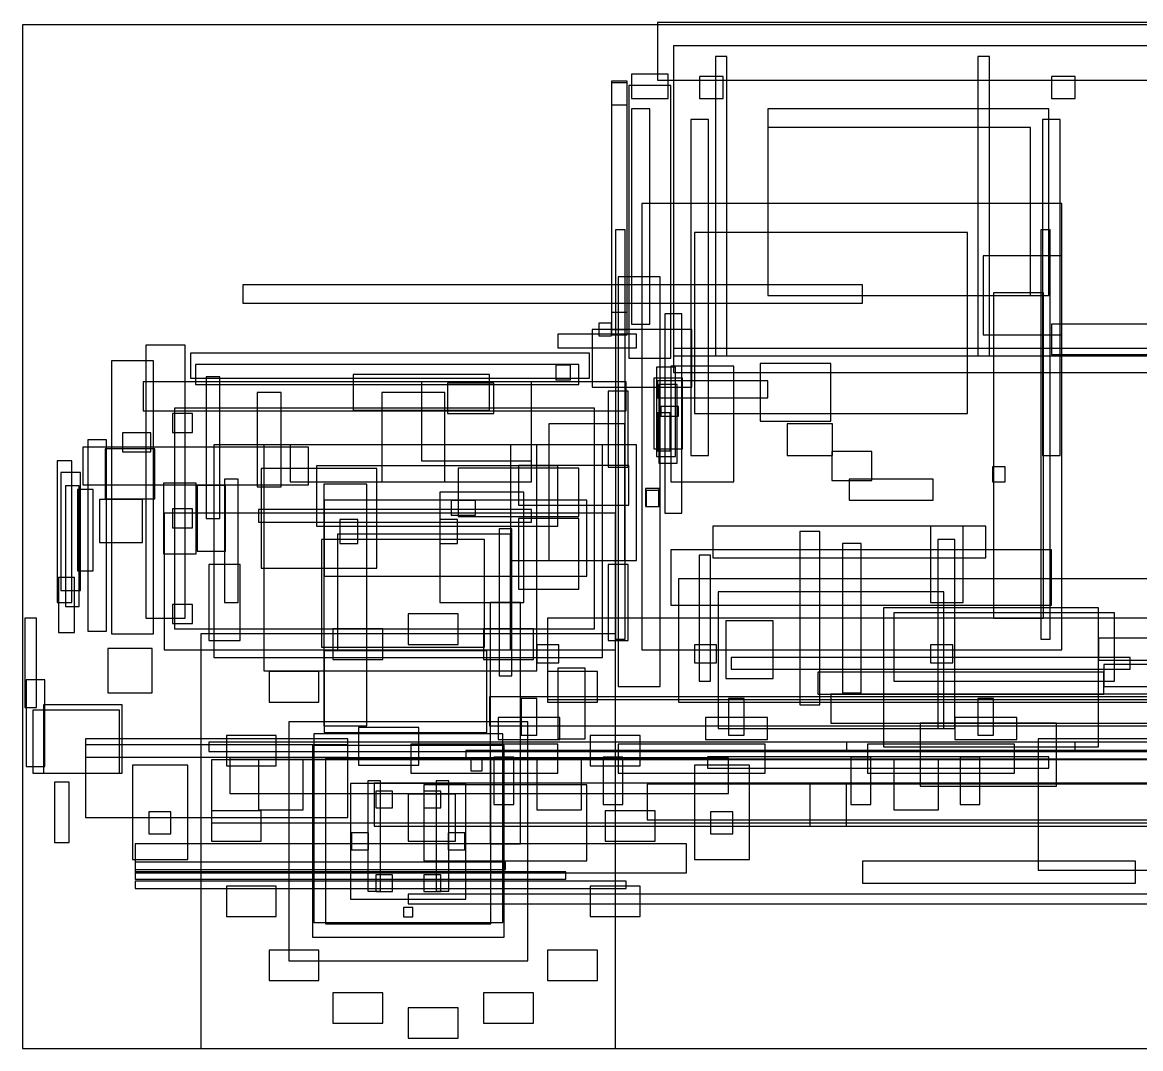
# Model space of a CAD drawing. Header units: millimetres. Extents: x 0 to 5970, y -974 to 4455.
# Drawn here: x 0 to 2130, y 2500 to 4455 of the extents above; entities that cross this region are included whole.
import ezdxf

# ---------------------------------------------------------------- set-up
doc = ezdxf.new("R2010")
doc.units = ezdxf.units.MM

msp = doc.modelspace()

# ---------------------------------------------------------------- linework, layer by layer
at = {"layer": 'BODY'}
for p, q in [((1152, 4343), (1122, 4343)), ((1122, 4343), (1122, 4298)), ((1152, 4340), (1122, 4340)), ((1122, 4340), (1122, 3870)), ((1152, 4340), (1122, 4340)), ((1122, 4340), (1122, 3870)), ((1152, 4298), (1152, 4343)), ((1152, 3870), (1152, 4340)), ((1152, 3870), (1152, 4340)), ((1235, 4335), (1155, 4335)), ((1155, 4335), (1155, 3815)), ((1235, 3815), (1235, 4335)), ((1122, 4298), (1152, 4298)), ((1195, 4290), (1160, 4290)), ((1160, 4290), (1160, 3880)), ((1195, 3880), (1195, 4290)), ((1980, 4110), (1180, 4110)), ((1180, 4110), (1180, 3260)), ((1980, 4110), (1180, 4110)), ((1180, 4110), (1180, 3260)), ((1980, 3260), (1980, 4110)), ((1980, 3260), (1980, 4110)), ((1148, 4060), (1130, 4060)), ((1130, 4060), (1130, 3280)), ((1148, 4060), (1130, 4060)), ((1130, 4060), (1130, 3280)), ((1148, 3280), (1148, 4060)), ((1148, 3280), (1148, 4060)), ((1800, 4055), (1280, 4055)), ((1280, 4055), (1280, 3710)), ((1800, 4055), (1280, 4055)), ((1280, 4055), (1280, 3710)), ((1800, 3710), (1800, 4055)), ((1800, 3710), (1800, 4055)), ((1958, 4060), (1940, 4060)), ((1940, 4060), (1940, 3280)), ((1958, 4060), (1940, 4060)), ((1940, 4060), (1940, 3280)), ((1958, 3280), (1958, 4060)), ((1958, 3280), (1958, 4060)), ((1215, 3970), (1135, 3970)), ((1135, 3970), (1135, 3190)), ((1215, 3190), (1215, 3970)), ((1600, 3955), (420, 3955)), ((420, 3955), (420, 3920)), ((1600, 3920), (1600, 3955)), ((420, 3920), (1600, 3920)), ((1152, 3902), (1122, 3902)), ((1122, 3902), (1122, 3860)), ((1152, 3860), (1152, 3902)), ((1122, 3882), (1098, 3882)), ((1098, 3882), (1098, 3858)), ((1122, 3882), (1098, 3882)), ((1098, 3882), (1098, 3858)), ((1122, 3858), (1122, 3882)), ((1122, 3858), (1122, 3882)), ((1160, 3880), (1195, 3880)), ((3490, 3880), (1960, 3880)), ((1960, 3880), (1960, 3822)), ((3490, 3880), (1960, 3880)), ((1960, 3880), (1960, 3822)), ((1170, 3861), (1020, 3861)), ((1020, 3861), (1020, 3835)), ((1170, 3861), (1020, 3861)), ((1020, 3861), (1020, 3835)), ((1275, 3870), (1085, 3870)), ((1085, 3870), (1085, 3760)), ((1098, 3858), (1122, 3858)), ((1098, 3858), (1122, 3858)), ((1122, 3870), (1152, 3870)), ((1122, 3870), (1152, 3870)), ((1122, 3860), (1152, 3860)), ((1170, 3835), (1170, 3861)), ((1170, 3835), (1170, 3861)), ((1275, 3760), (1275, 3870)), ((1020, 3835), (1170, 3835)), ((1020, 3835), (1170, 3835)), ((1080, 3825), (320, 3825)), ((320, 3825), (320, 3777)), ((1080, 3777), (1080, 3825)), ((1155, 3815), (1235, 3815)), ((1960, 3822), (3490, 3822)), ((1960, 3822), (3490, 3822)), ((250, 3810), (170, 3810)), ((170, 3810), (170, 3290)), ((250, 3290), (250, 3810)), ((1060, 3803), (330, 3803)), ((330, 3803), (330, 3765)), ((1060, 3803), (330, 3803)), ((330, 3803), (330, 3765)), ((1044, 3802), (1016, 3802)), ((1016, 3802), (1016, 3774)), ((1044, 3802), (1016, 3802)), ((1016, 3802), (1016, 3774)), ((1044, 3774), (1044, 3802)), ((1044, 3774), (1044, 3802)), ((1060, 3765), (1060, 3803)), ((1060, 3765), (1060, 3803)), ((1540, 3805), (1405, 3805)), ((1405, 3805), (1405, 3695)), ((1540, 3805), (1405, 3805)), ((1405, 3805), (1405, 3695)), ((1540, 3695), (1540, 3805)), ((1540, 3695), (1540, 3805)), ((320, 3777), (1080, 3777)), ((1016, 3774), (1044, 3774)), ((1016, 3774), (1044, 3774)), ((1420, 3772), (1210, 3772)), ((1210, 3772), (1210, 3740)), ((1420, 3772), (1210, 3772)), ((1210, 3772), (1210, 3740)), ((1420, 3740), (1420, 3772)), ((1420, 3740), (1420, 3772)), ((1150, 3770), (230, 3770)), ((230, 3770), (230, 3715)), ((330, 3765), (1060, 3765)), ((330, 3765), (1060, 3765)), ((898, 3768), (810, 3768)), ((810, 3768), (810, 3710)), ((898, 3768), (810, 3768)), ((810, 3768), (810, 3710)), ((898, 3710), (898, 3768)), ((898, 3710), (898, 3768)), ((1085, 3760), (1275, 3760)), ((1154, 3752.5), (1116, 3752.5)), ((1116, 3752.5), (1116, 3607.5)), ((1154, 3752.5), (1116, 3752.5)), ((1116, 3752.5), (1116, 3607.5)), ((1150, 3715), (1150, 3770)), ((1154, 3607.5), (1154, 3752.5)), ((1154, 3607.5), (1154, 3752.5)), ((1210, 3740), (1420, 3740)), ((1210, 3740), (1420, 3740)), ((230, 3715), (1150, 3715)), ((1090, 3720), (290, 3720)), ((290, 3720), (290, 3300)), ((1090, 3720), (290, 3720)), ((290, 3720), (290, 3300)), ((810, 3710), (898, 3710)), ((810, 3710), (898, 3710)), ((1090, 3300), (1090, 3720)), ((1090, 3300), (1090, 3720)), ((1280, 3710), (1800, 3710)), ((1280, 3710), (1800, 3710)), ((1405, 3695), (1540, 3695)), ((1405, 3695), (1540, 3695)), ((1105, 3650), (365, 3650)), ((365, 3650), (365, 3245)), ((1105, 3650), (365, 3650)), ((365, 3650), (365, 3245)), ((1105, 3245), (1105, 3650)), ((1105, 3245), (1105, 3650)), ((1116, 3607.5), (1154, 3607.5)), ((1116, 3607.5), (1154, 3607.5)), ((1735, 3585), (1575, 3585)), ((1575, 3585), (1575, 3545)), ((1735, 3585), (1575, 3585)), ((1575, 3585), (1575, 3545)), ((1735, 3545), (1735, 3585)), ((1735, 3545), (1735, 3585)), ((1575, 3545), (1735, 3545)), ((1575, 3545), (1735, 3545)), ((1130, 3520), (270, 3520)), ((270, 3520), (270, 3260)), ((1130, 3520), (270, 3520)), ((270, 3520), (270, 3260)), ((1130, 3260), (1130, 3520)), ((1130, 3260), (1130, 3520)), ((1960, 3450), (1235, 3450)), ((1235, 3450), (1235, 3345)), ((1960, 3450), (1235, 3450)), ((1235, 3450), (1235, 3345)), ((1960, 3345), (1960, 3450)), ((1960, 3345), (1960, 3450)), ((1154, 3422.5), (1116, 3422.5)), ((1116, 3422.5), (1116, 3277.5)), ((1154, 3422.5), (1116, 3422.5)), ((1116, 3422.5), (1116, 3277.5)), ((1154, 3277.5), (1154, 3422.5)), ((1154, 3277.5), (1154, 3422.5)), ((2350, 3395), (1250, 3395)), ((1250, 3395), (1250, 3160)), ((1235, 3345), (1960, 3345)), ((1235, 3345), (1960, 3345)), ((3050, 3320), (1000, 3320)), ((1000, 3320), (1000, 3165)), ((3050, 3320), (1000, 3320)), ((1000, 3320), (1000, 3165)), ((170, 3290), (250, 3290)), ((290, 3300), (1090, 3300)), ((290, 3300), (1090, 3300)), ((3280, 3282), (2050, 3282)), ((2050, 3282), (2050, 3240)), ((3280, 3282), (2050, 3282)), ((2050, 3282), (2050, 3240)), ((3280, 3282), (2050, 3282)), ((2050, 3282), (2050, 3240)), ((3280, 3282), (2050, 3282)), ((2050, 3282), (2050, 3240)), ((3280, 3282), (2050, 3282)), ((2050, 3282), (2050, 3240)), ((270, 3260), (1130, 3260)), ((270, 3260), (1130, 3260)), ((1022, 3269), (980, 3269)), ((980, 3269), (980, 3235)), ((1022, 3235), (1022, 3269)), ((1116, 3277.5), (1154, 3277.5)), ((1116, 3277.5), (1154, 3277.5)), ((1130, 3280), (1148, 3280)), ((1130, 3280), (1148, 3280)), ((1180, 3260), (1980, 3260)), ((1180, 3260), (1980, 3260)), ((1322, 3269), (1280, 3269)), ((1280, 3269), (1280, 3235)), ((1322, 3235), (1322, 3269)), ((1772, 3269), (1730, 3269)), ((1730, 3269), (1730, 3235)), ((1772, 3235), (1772, 3269)), ((1940, 3280), (1958, 3280)), ((1940, 3280), (1958, 3280)), ((365, 3245), (1105, 3245)), ((365, 3245), (1105, 3245)), ((2050, 3240), (3280, 3240)), ((2050, 3240), (3280, 3240)), ((2050, 3240), (3280, 3240)), ((2050, 3240), (3280, 3240)), ((2050, 3240), (3280, 3240)), ((980, 3235), (1022, 3235)), ((1280, 3235), (1322, 3235)), ((1730, 3235), (1772, 3235)), ((3240, 3232), (2060, 3232)), ((2060, 3232), (2060, 3190)), ((1135, 3190), (1215, 3190)), ((2660, 3175), (1540, 3175)), ((1540, 3175), (1540, 3120)), ((2660, 3175), (1540, 3175)), ((1540, 3175), (1540, 3120)), ((2060, 3190), (3240, 3190)), ((3440, 3170), (890, 3170)), ((890, 3170), (890, 3115)), ((1000, 3165), (3050, 3165)), ((1000, 3165), (3050, 3165)), ((1250, 3160), (2350, 3160)), ((890, 3115), (3440, 3115)), ((1540, 3120), (2660, 3120)), ((1540, 3120), (2660, 3120))]:
    msp.add_line(p, q, dxfattribs=at)
at = {"layer": 'BRAKE_SYSTEM'}
for p, q in [((2005, 3084), (355, 3084)), ((355, 3084), (355, 3066)), ((3070, 3084), (1570, 3084)), ((1570, 3084), (1570, 3066)), ((2005, 3066), (2005, 3084)), ((355, 3066), (2005, 3066)), ((1955, 3056), (1305, 3056)), ((1305, 3056), (1305, 3034)), ((1570, 3066), (3070, 3066)), ((1955, 3034), (1955, 3056)), ((1305, 3034), (1955, 3034))]:
    msp.add_line(p, q, dxfattribs=at)
at = {"layer": 'CHASSIS'}
for p, q in [((980, 3167), (950, 3167)), ((950, 3167), (950, 3097)), ((980, 3167), (950, 3167)), ((950, 3167), (950, 3097)), ((980, 3097), (980, 3167)), ((980, 3097), (980, 3167)), ((1375, 3167), (1345, 3167)), ((1345, 3167), (1345, 3097)), ((1375, 3167), (1345, 3167)), ((1345, 3167), (1345, 3097)), ((1375, 3097), (1375, 3167)), ((1375, 3097), (1375, 3167)), ((1850, 3167), (1820, 3167)), ((1820, 3167), (1820, 3097)), ((1850, 3167), (1820, 3167)), ((1820, 3167), (1820, 3097)), ((1850, 3097), (1850, 3167)), ((1850, 3097), (1850, 3167)), ((185, 3145), (20, 3145)), ((20, 3145), (20, 3025)), ((185, 3025), (185, 3145)), ((1024, 3131), (906, 3131)), ((906, 3131), (906, 3089)), ((1024, 3131), (906, 3131)), ((906, 3131), (906, 3089)), ((1024, 3089), (1024, 3131)), ((1024, 3089), (1024, 3131)), ((1419, 3131), (1301, 3131)), ((1301, 3131), (1301, 3089)), ((1419, 3131), (1301, 3131)), ((1301, 3131), (1301, 3089)), ((1419, 3089), (1419, 3131)), ((1419, 3089), (1419, 3131)), ((1970, 3120), (1710, 3120)), ((1710, 3120), (1710, 3000)), ((1894, 3131), (1776, 3131)), ((1776, 3131), (1776, 3089)), ((1894, 3131), (1776, 3131)), ((1776, 3131), (1776, 3089)), ((1894, 3089), (1894, 3131)), ((1894, 3089), (1894, 3131)), ((1970, 3000), (1970, 3120)), ((620, 3090), (120, 3090)), ((120, 3090), (120, 2940)), ((620, 3090), (120, 3090)), ((120, 3090), (120, 2940)), ((620, 2940), (620, 3090)), ((620, 2940), (620, 3090)), ((906, 3089), (1024, 3089)), ((906, 3089), (1024, 3089)), ((950, 3097), (980, 3097)), ((950, 3097), (980, 3097)), ((1301, 3089), (1419, 3089)), ((1301, 3089), (1419, 3089)), ((1345, 3097), (1375, 3097)), ((1345, 3097), (1375, 3097)), ((1776, 3089), (1894, 3089)), ((1776, 3089), (1894, 3089)), ((1820, 3097), (1850, 3097)), ((1820, 3097), (1850, 3097)), ((620, 3079), (120, 3079)), ((120, 3079), (120, 3055)), ((620, 3079), (120, 3079)), ((120, 3079), (120, 3055)), ((620, 3055), (620, 3079)), ((620, 3055), (620, 3079)), ((1020, 3080), (740, 3080)), ((740, 3080), (740, 3025)), ((1020, 3080), (740, 3080)), ((740, 3080), (740, 3025)), ((1020, 3025), (1020, 3080)), ((1020, 3025), (1020, 3080)), ((1415, 3080), (1135, 3080)), ((1135, 3080), (1135, 3025)), ((1415, 3080), (1135, 3080)), ((1135, 3080), (1135, 3025)), ((1415, 3025), (1415, 3080)), ((1415, 3025), (1415, 3080)), ((1890, 3080), (1610, 3080)), ((1610, 3080), (1610, 3025)), ((1890, 3080), (1610, 3080)), ((1610, 3080), (1610, 3025)), ((1890, 3025), (1890, 3080)), ((1890, 3025), (1890, 3080)), ((120, 3055), (620, 3055)), ((120, 3055), (620, 3055)), ((3500, 3050), (360, 3050)), ((360, 3050), (360, 2930)), ((3500, 3050), (360, 3050)), ((360, 3050), (360, 2930)), ((535, 3050), (450, 3050)), ((450, 3050), (450, 2955)), ((535, 2955), (535, 3050)), ((936, 3055), (898, 3055)), ((898, 3055), (898, 2965)), ((936, 3055), (898, 3055)), ((898, 3055), (898, 2965)), ((936, 2965), (936, 3055)), ((936, 2965), (936, 3055)), ((1065, 3050), (980, 3050)), ((980, 3050), (980, 2955)), ((1065, 2955), (1065, 3050)), ((1144, 3055), (1106, 3055)), ((1106, 3055), (1106, 2965)), ((1144, 3055), (1106, 3055)), ((1106, 3055), (1106, 2965)), ((1144, 2965), (1144, 3055)), ((1144, 2965), (1144, 3055)), ((1616, 3055), (1578, 3055)), ((1578, 3055), (1578, 2965)), ((1616, 3055), (1578, 3055)), ((1578, 3055), (1578, 2965)), ((1616, 2965), (1616, 3055)), ((1616, 2965), (1616, 3055)), ((1745, 3050), (1660, 3050)), ((1660, 3050), (1660, 2955)), ((1745, 2955), (1745, 3050)), ((1824, 3055), (1786, 3055)), ((1786, 3055), (1786, 2965)), ((1824, 3055), (1786, 3055)), ((1786, 3055), (1786, 2965)), ((1824, 2965), (1824, 3055)), ((1824, 2965), (1824, 3055)), ((20, 3025), (185, 3025)), ((315, 3040), (210, 3040)), ((210, 3040), (210, 2860)), ((315, 3040), (210, 3040)), ((210, 3040), (210, 2860)), ((315, 3040), (210, 3040)), ((210, 3040), (210, 2860)), ((315, 3040), (210, 3040)), ((210, 3040), (210, 2860)), ((315, 2860), (315, 3040)), ((315, 2860), (315, 3040)), ((315, 2860), (315, 3040)), ((315, 2860), (315, 3040)), ((740, 3025), (1020, 3025)), ((740, 3025), (1020, 3025)), ((1135, 3025), (1415, 3025)), ((1135, 3025), (1415, 3025)), ((1385, 3040), (1280, 3040)), ((1280, 3040), (1280, 2860)), ((1385, 3040), (1280, 3040)), ((1280, 3040), (1280, 2860)), ((1385, 3040), (1280, 3040)), ((1280, 3040), (1280, 2860)), ((1385, 3040), (1280, 3040)), ((1280, 3040), (1280, 2860)), ((1385, 2860), (1385, 3040)), ((1385, 2860), (1385, 3040)), ((1385, 2860), (1385, 3040)), ((1385, 2860), (1385, 3040)), ((1610, 3025), (1890, 3025)), ((1610, 3025), (1890, 3025)), ((89, 3007.5), (61, 3007.5)), ((61, 3007.5), (61, 2892.5)), ((89, 3007.5), (61, 3007.5)), ((61, 3007.5), (61, 2892.5)), ((89, 2892.5), (89, 3007.5)), ((89, 2892.5), (89, 3007.5)), ((1710, 3000), (1970, 3000)), ((898, 2965), (936, 2965)), ((898, 2965), (936, 2965)), ((1106, 2965), (1144, 2965)), ((1106, 2965), (1144, 2965)), ((1578, 2965), (1616, 2965)), ((1578, 2965), (1616, 2965)), ((1786, 2965), (1824, 2965)), ((1786, 2965), (1824, 2965)), ((120, 2940), (620, 2940)), ((120, 2940), (620, 2940)), ((283, 2951), (241, 2951)), ((241, 2951), (241, 2909)), ((283, 2951), (241, 2951)), ((241, 2951), (241, 2909)), ((283, 2909), (283, 2951)), ((283, 2909), (283, 2951)), ((450, 2955), (535, 2955)), ((980, 2955), (1065, 2955)), ((1353, 2951), (1311, 2951)), ((1311, 2951), (1311, 2909)), ((1353, 2951), (1311, 2951)), ((1311, 2951), (1311, 2909)), ((1353, 2909), (1353, 2951)), ((1353, 2909), (1353, 2951)), ((1660, 2955), (1745, 2955)), ((360, 2930), (3500, 2930)), ((360, 2930), (3500, 2930)), ((241, 2909), (283, 2909)), ((241, 2909), (283, 2909)), ((1311, 2909), (1353, 2909)), ((1311, 2909), (1353, 2909)), ((61, 2892.5), (89, 2892.5)), ((61, 2892.5), (89, 2892.5)), ((210, 2860), (315, 2860)), ((210, 2860), (315, 2860)), ((210, 2860), (315, 2860)), ((210, 2860), (315, 2860)), ((1280, 2860), (1385, 2860)), ((1280, 2860), (1385, 2860)), ((1280, 2860), (1385, 2860)), ((1280, 2860), (1385, 2860)), ((2120, 2857), (1600, 2857)), ((1600, 2857), (1600, 2815)), ((2120, 2815), (2120, 2857)), ((1600, 2815), (2120, 2815))]:
    msp.add_line(p, q, dxfattribs=at)
at = {"layer": 'DATUM'}
for p, q in [((3020, 2794), (735, 2794)), ((735, 2794), (735, 2776)), ((3020, 2794), (735, 2794)), ((735, 2794), (735, 2776)), ((744, 2769), (726, 2769)), ((726, 2769), (726, 2751)), ((735, 2776), (3020, 2776)), ((735, 2776), (3020, 2776)), ((744, 2751), (744, 2769)), ((726, 2751), (744, 2751))]:
    msp.add_line(p, q, dxfattribs=at)
at = {"layer": 'ENGINE_BAY'}
for p, q in [((310, 3840), (235, 3840)), ((235, 3840), (235, 3320)), ((310, 3320), (310, 3840)), ((376, 3780), (350, 3780)), ((350, 3780), (350, 3510)), ((376, 3510), (376, 3780)), ((890, 3784), (630, 3784)), ((630, 3784), (630, 3716)), ((890, 3716), (890, 3784)), ((493, 3750), (447, 3750)), ((447, 3750), (447, 3570)), ((493, 3750), (447, 3750)), ((447, 3750), (447, 3570)), ((493, 3750), (447, 3750)), ((447, 3750), (447, 3570)), ((493, 3750), (447, 3750)), ((447, 3750), (447, 3570)), ((493, 3750), (447, 3750)), ((447, 3750), (447, 3570)), ((493, 3750), (447, 3750)), ((447, 3750), (447, 3570)), ((493, 3570), (493, 3750)), ((493, 3570), (493, 3750)), ((493, 3570), (493, 3750)), ((493, 3570), (493, 3750)), ((493, 3570), (493, 3750)), ((493, 3570), (493, 3750)), ((805, 3750), (685, 3750)), ((685, 3750), (685, 3580)), ((970, 3770), (760, 3770)), ((760, 3770), (760, 3620)), ((805, 3580), (805, 3750)), ((970, 3620), (970, 3770)), ((324, 3709.865), (286, 3709.865)), ((286, 3709.865), (286, 3673.865)), ((324, 3709.865), (286, 3709.865)), ((286, 3709.865), (286, 3673.865)), ((324, 3673.865), (324, 3709.865)), ((324, 3673.865), (324, 3709.865)), ((630, 3716), (890, 3716)), ((1147.5, 3690), (1002.5, 3690)), ((1002.5, 3690), (1002.5, 3430)), ((1147.5, 3430), (1147.5, 3690)), ((245, 3673), (191, 3673)), ((191, 3673), (191, 3637)), ((245, 3637), (245, 3673)), ((286, 3673.865), (324, 3673.865)), ((286, 3673.865), (324, 3673.865)), ((545, 3646), (115, 3646)), ((115, 3646), (115, 3574)), ((252.5, 3642.5), (157.5, 3642.5)), ((157.5, 3642.5), (157.5, 3547.5)), ((252.5, 3547.5), (252.5, 3642.5)), ((980, 3650), (460, 3650)), ((460, 3650), (460, 3220)), ((970, 3650), (510, 3650)), ((510, 3650), (510, 3580)), ((545, 3574), (545, 3646)), ((1170, 3650), (930, 3650)), ((930, 3650), (930, 3430)), ((970, 3580), (970, 3650)), ((980, 3220), (980, 3650)), ((1170, 3430), (1170, 3650)), ((191, 3637), (245, 3637)), ((675, 3605), (455, 3605)), ((455, 3605), (455, 3415)), ((1020, 3610), (560, 3610)), ((560, 3610), (560, 3495)), ((675, 3415), (675, 3605)), ((760, 3620), (970, 3620)), ((1060, 3606), (830, 3606)), ((830, 3606), (830, 3514)), ((1155, 3611), (945, 3611)), ((945, 3611), (945, 3535)), ((1020, 3495), (1020, 3610)), ((1060, 3514), (1060, 3606)), ((1155, 3535), (1155, 3611)), ((411, 3585), (385, 3585)), ((385, 3585), (385, 3350)), ((411, 3350), (411, 3585)), ((510, 3580), (970, 3580)), ((685, 3580), (805, 3580)), ((115, 3574), (545, 3574)), ((331, 3577.5), (269, 3577.5)), ((269, 3577.5), (269, 3442.5)), ((331, 3442.5), (331, 3577.5)), ((387, 3572.5), (333, 3572.5)), ((333, 3572.5), (333, 3447.5)), ((387, 3447.5), (387, 3572.5)), ((447, 3570), (493, 3570)), ((447, 3570), (493, 3570)), ((447, 3570), (493, 3570)), ((447, 3570), (493, 3570)), ((447, 3570), (493, 3570)), ((447, 3570), (493, 3570)), ((656, 3575), (574, 3575)), ((574, 3575), (574, 3115)), ((656, 3115), (656, 3575)), ((955, 3560), (795, 3560)), ((795, 3560), (795, 3350)), ((955, 3350), (955, 3560)), ((157.5, 3547.5), (252.5, 3547.5)), ((1075, 3545), (575, 3545)), ((575, 3545), (575, 3400)), ((863, 3544), (817, 3544)), ((817, 3544), (817, 3516)), ((863, 3516), (863, 3544)), ((1075, 3400), (1075, 3545)), ((324, 3528), (286, 3528)), ((286, 3528), (286, 3492)), ((324, 3528), (286, 3528)), ((286, 3528), (286, 3492)), ((324, 3492), (324, 3528)), ((324, 3492), (324, 3528)), ((970, 3527), (450, 3527)), ((450, 3527), (450, 3503)), ((817, 3516), (863, 3516)), ((945, 3535), (1155, 3535)), ((970, 3503), (970, 3527)), ((350, 3510), (376, 3510)), ((450, 3503), (970, 3503)), ((560, 3495), (1020, 3495)), ((639, 3508), (605, 3508)), ((605, 3508), (605, 3462)), ((639, 3462), (639, 3508)), ((829, 3508), (795, 3508)), ((795, 3508), (795, 3462)), ((829, 3462), (829, 3508)), ((830, 3514), (1060, 3514)), ((286, 3492), (324, 3492)), ((286, 3492), (324, 3492)), ((930, 3480), (600, 3480)), ((600, 3480), (600, 3260)), ((930, 3260), (930, 3480)), ((880, 3470), (570, 3470)), ((570, 3470), (570, 3265)), ((605, 3462), (639, 3462)), ((795, 3462), (829, 3462)), ((880, 3265), (880, 3470)), ((269, 3442.5), (331, 3442.5)), ((333, 3447.5), (387, 3447.5)), ((930, 3430), (1170, 3430)), ((1002.5, 3430), (1147.5, 3430)), ((415, 3422.5), (355, 3422.5)), ((355, 3422.5), (355, 3277.5)), ((415, 3277.5), (415, 3422.5)), ((455, 3415), (675, 3415)), ((575, 3400), (1075, 3400)), ((324, 3346.135), (286, 3346.135)), ((286, 3346.135), (286, 3310.135)), ((324, 3346.135), (286, 3346.135)), ((286, 3346.135), (286, 3310.135)), ((324, 3310.135), (324, 3346.135)), ((324, 3310.135), (324, 3346.135)), ((385, 3350), (411, 3350)), ((795, 3350), (955, 3350)), ((235, 3320), (310, 3320)), ((286, 3310.135), (324, 3310.135)), ((286, 3310.135), (324, 3310.135)), ((247.5, 3262.5), (162.5, 3262.5)), ((162.5, 3262.5), (162.5, 3177.5)), ((247.5, 3177.5), (247.5, 3262.5)), ((355, 3277.5), (415, 3277.5)), ((570, 3265), (880, 3265)), ((600, 3260), (930, 3260)), ((885, 3257.5), (575, 3257.5)), ((575, 3257.5), (575, 3102.5)), ((885, 3102.5), (885, 3257.5)), ((460, 3220), (980, 3220)), ((162.5, 3177.5), (247.5, 3177.5)), ((574, 3115), (656, 3115)), ((575, 3102.5), (885, 3102.5))]:
    msp.add_line(p, q, dxfattribs=at)
at = {"layer": 'EXHAUST'}
for p, q in [((1072, 3225), (1020, 3225)), ((1020, 3225), (1020, 3090)), ((1072, 3090), (1072, 3225)), ((1020, 3090), (1072, 3090)), ((2585, 3090), (1935, 3090)), ((1935, 3090), (1935, 2840)), ((1345, 3054), (395, 3054)), ((395, 3054), (395, 2986)), ((1345, 2986), (1345, 3054)), ((2210, 3004), (1190, 3004)), ((1190, 3004), (1190, 2936)), ((395, 2986), (1345, 2986)), ((1190, 2936), (2210, 2936)), ((1935, 2840), (2585, 2840))]:
    msp.add_line(p, q, dxfattribs=at)
at = {"layer": 'FRONT_DETAIL'}
for p, q in [((160, 3660), (125, 3660)), ((125, 3660), (125, 3295)), ((160, 3295), (160, 3660)), ((94, 3620), (66, 3620)), ((66, 3620), (66, 3350)), ((94, 3620), (66, 3620)), ((66, 3620), (66, 3350)), ((94, 3350), (94, 3620)), ((94, 3350), (94, 3620)), ((111, 3597.5), (73, 3597.5)), ((73, 3597.5), (73, 3372.5)), ((111, 3597.5), (73, 3597.5)), ((73, 3597.5), (73, 3372.5)), ((111, 3372.5), (111, 3597.5)), ((111, 3372.5), (111, 3597.5)), ((108, 3572), (82, 3572)), ((82, 3572), (82, 3342)), ((108, 3572), (82, 3572)), ((82, 3572), (82, 3342)), ((108, 3572), (82, 3572)), ((82, 3572), (82, 3342)), ((108, 3572), (82, 3572)), ((82, 3572), (82, 3342)), ((108, 3572), (82, 3572)), ((82, 3572), (82, 3342)), ((108, 3572), (82, 3572)), ((82, 3572), (82, 3342)), ((108, 3572), (82, 3572)), ((82, 3572), (82, 3342)), ((135, 3565), (105, 3565)), ((105, 3565), (105, 3410)), ((108, 3342), (108, 3572)), ((108, 3342), (108, 3572)), ((108, 3342), (108, 3572)), ((108, 3342), (108, 3572)), ((108, 3342), (108, 3572)), ((108, 3342), (108, 3572)), ((108, 3342), (108, 3572)), ((135, 3410), (135, 3565)), ((229, 3546), (147, 3546)), ((147, 3546), (147, 3464)), ((229, 3546), (147, 3546)), ((147, 3546), (147, 3464)), ((229, 3464), (229, 3546)), ((229, 3464), (229, 3546)), ((147, 3464), (229, 3464)), ((147, 3464), (229, 3464)), ((105, 3410), (135, 3410)), ((99, 3397.5), (69, 3397.5)), ((69, 3397.5), (69, 3292.5)), ((99, 3397.5), (69, 3397.5)), ((69, 3397.5), (69, 3292.5)), ((99, 3292.5), (99, 3397.5)), ((99, 3292.5), (99, 3397.5)), ((73, 3372.5), (111, 3372.5)), ((73, 3372.5), (111, 3372.5)), ((66, 3350), (94, 3350)), ((66, 3350), (94, 3350)), ((82, 3342), (108, 3342)), ((82, 3342), (108, 3342)), ((82, 3342), (108, 3342)), ((82, 3342), (108, 3342)), ((82, 3342), (108, 3342)), ((82, 3342), (108, 3342)), ((82, 3342), (108, 3342)), ((27, 3320), (5, 3320)), ((5, 3320), (5, 3150)), ((27, 3150), (27, 3320)), ((69, 3292.5), (99, 3292.5)), ((69, 3292.5), (99, 3292.5)), ((125, 3295), (160, 3295)), ((43, 3202.5), (7, 3202.5)), ((7, 3202.5), (7, 3037.5)), ((43, 3202.5), (7, 3202.5)), ((7, 3202.5), (7, 3037.5)), ((43, 3037.5), (43, 3202.5)), ((43, 3037.5), (43, 3202.5)), ((190, 3155), (40, 3155)), ((40, 3155), (40, 3025)), ((190, 3155), (40, 3155)), ((40, 3155), (40, 3025)), ((190, 3025), (190, 3155)), ((190, 3025), (190, 3155)), ((5, 3150), (27, 3150)), ((7, 3037.5), (43, 3037.5)), ((7, 3037.5), (43, 3037.5)), ((40, 3025), (190, 3025)), ((40, 3025), (190, 3025))]:
    msp.add_line(p, q, dxfattribs=at)
at = {"layer": 'FUEL_SYSTEM'}
for p, q in [((2915, 3068), (845, 3068)), ((845, 3068), (845, 3052)), ((845, 3052), (2915, 3052))]:
    msp.add_line(p, q, dxfattribs=at)
at = {"layer": 'HARD_TOP'}
for p, q in [((3500, 4455), (1210, 4455)), ((1210, 4455), (1210, 4345)), ((3440, 4410), (1240, 4410)), ((1240, 4410), (1240, 3820)), ((3440, 4410), (1240, 4410)), ((1240, 4410), (1240, 3820)), ((1342, 4390), (1320, 4390)), ((1320, 4390), (1320, 3820)), ((1342, 4390), (1320, 4390)), ((1320, 4390), (1320, 3820)), ((1342, 3820), (1342, 4390)), ((1342, 3820), (1342, 4390)), ((1842, 4390), (1820, 4390)), ((1820, 4390), (1820, 3820)), ((1842, 4390), (1820, 4390)), ((1820, 4390), (1820, 3820)), ((1842, 3820), (1842, 4390)), ((1842, 3820), (1842, 4390)), ((1230, 4356), (1160, 4356)), ((1160, 4356), (1160, 4310)), ((1230, 4310), (1230, 4356)), ((1335, 4352), (1290, 4352)), ((1290, 4352), (1290, 4310)), ((1335, 4310), (1335, 4352)), ((2005, 4352), (1960, 4352)), ((1960, 4352), (1960, 4310)), ((2005, 4310), (2005, 4352)), ((1210, 4345), (3500, 4345)), ((1160, 4310), (1230, 4310)), ((1290, 4310), (1335, 4310)), ((1960, 4310), (2005, 4310)), ((1955, 4290), (1420, 4290)), ((1420, 4290), (1420, 3935)), ((1955, 4290), (1420, 4290)), ((1420, 4290), (1420, 3935)), ((1955, 3935), (1955, 4290)), ((1955, 3935), (1955, 4290)), ((1307, 4270), (1273, 4270)), ((1273, 4270), (1273, 3630)), ((1307, 4270), (1273, 4270)), ((1273, 4270), (1273, 3630)), ((1307, 3630), (1307, 4270)), ((1307, 3630), (1307, 4270)), ((1977, 4270), (1943, 4270)), ((1943, 4270), (1943, 3630)), ((1977, 4270), (1943, 4270)), ((1943, 4270), (1943, 3630)), ((1977, 3630), (1977, 4270)), ((1977, 3630), (1977, 4270)), ((1920, 4255), (1420, 4255)), ((1420, 4255), (1420, 3935)), ((1920, 4255), (1420, 4255)), ((1420, 4255), (1420, 3935)), ((1920, 3935), (1920, 4255)), ((1920, 3935), (1920, 4255)), ((1420, 3935), (1920, 3935)), ((1420, 3935), (1920, 3935)), ((1420, 3935), (1955, 3935)), ((1420, 3935), (1955, 3935)), ((3440, 3834), (1240, 3834)), ((1240, 3834), (1240, 3788)), ((3440, 3834), (1240, 3834)), ((1240, 3834), (1240, 3788)), ((1240, 3820), (3440, 3820)), ((1240, 3820), (3440, 3820)), ((1320, 3820), (1342, 3820)), ((1320, 3820), (1342, 3820)), ((1820, 3820), (1842, 3820)), ((1820, 3820), (1842, 3820)), ((1240, 3788), (3440, 3788)), ((1240, 3788), (3440, 3788)), ((1273, 3630), (1307, 3630)), ((1273, 3630), (1307, 3630)), ((1943, 3630), (1977, 3630)), ((1943, 3630), (1977, 3630))]:
    msp.add_line(p, q, dxfattribs=at)
at = {"layer": 'INTERIOR'}
for p, q in [((1980, 4010), (1830, 4010)), ((1830, 4010), (1830, 3860)), ((1980, 4010), (1830, 4010)), ((1830, 4010), (1830, 3860)), ((1980, 3860), (1980, 4010)), ((1980, 3860), (1980, 4010)), ((1945, 3940), (1850, 3940)), ((1850, 3940), (1850, 3320)), ((1945, 3940), (1850, 3940)), ((1850, 3940), (1850, 3320)), ((1945, 3320), (1945, 3940)), ((1945, 3320), (1945, 3940)), ((1256, 3900), (1224, 3900)), ((1224, 3900), (1224, 3520)), ((1256, 3520), (1256, 3900)), ((1830, 3860), (1980, 3860)), ((1830, 3860), (1980, 3860)), ((1244, 3798), (1208, 3798)), ((1208, 3798), (1208, 3628)), ((1355, 3800), (1235, 3800)), ((1235, 3800), (1235, 3580)), ((1244, 3628), (1244, 3798)), ((1355, 3580), (1355, 3800)), ((1257.5, 3777.5), (1202.5, 3777.5)), ((1202.5, 3777.5), (1202.5, 3642.5)), ((1257.5, 3642.5), (1257.5, 3777.5)), ((1247, 3765), (1212, 3765)), ((1212, 3765), (1212, 3615)), ((1247, 3615), (1247, 3765)), ((1234, 3711), (1210, 3711)), ((1210, 3711), (1210, 3639)), ((1234, 3711), (1210, 3711)), ((1210, 3711), (1210, 3639)), ((1234, 3711), (1210, 3711)), ((1210, 3711), (1210, 3639)), ((1234, 3711), (1210, 3711)), ((1210, 3711), (1210, 3639)), ((1250, 3723), (1216, 3723)), ((1216, 3723), (1216, 3705)), ((1250, 3723), (1216, 3723)), ((1216, 3723), (1216, 3705)), ((1250, 3723), (1216, 3723)), ((1216, 3723), (1216, 3705)), ((1234, 3639), (1234, 3711)), ((1234, 3639), (1234, 3711)), ((1234, 3639), (1234, 3711)), ((1234, 3639), (1234, 3711)), ((1250, 3705), (1250, 3723)), ((1250, 3705), (1250, 3723)), ((1250, 3705), (1250, 3723)), ((1216, 3705), (1250, 3705)), ((1216, 3705), (1250, 3705)), ((1216, 3705), (1250, 3705)), ((1543, 3690), (1457, 3690)), ((1457, 3690), (1457, 3630)), ((1543, 3630), (1543, 3690)), ((1202.5, 3642.5), (1257.5, 3642.5)), ((1208, 3628), (1244, 3628)), ((1210, 3639), (1234, 3639)), ((1210, 3639), (1234, 3639)), ((1210, 3639), (1234, 3639)), ((1210, 3639), (1234, 3639)), ((1457, 3630), (1543, 3630)), ((1618, 3637.5), (1542, 3637.5)), ((1542, 3637.5), (1542, 3582.5)), ((1618, 3582.5), (1618, 3637.5)), ((1212, 3615), (1247, 3615)), ((1872, 3608), (1848, 3608)), ((1848, 3608), (1848, 3580)), ((1872, 3608), (1848, 3608)), ((1848, 3608), (1848, 3580)), ((1872, 3580), (1872, 3608)), ((1872, 3580), (1872, 3608)), ((1235, 3580), (1355, 3580)), ((1542, 3582.5), (1618, 3582.5)), ((1848, 3580), (1872, 3580)), ((1848, 3580), (1872, 3580)), ((1213, 3567), (1187, 3567)), ((1187, 3567), (1187, 3533)), ((1213, 3567), (1187, 3567)), ((1187, 3567), (1187, 3533)), ((1213, 3567), (1187, 3567)), ((1187, 3567), (1187, 3533)), ((1213, 3567), (1187, 3567)), ((1187, 3567), (1187, 3533)), ((1213, 3567), (1187, 3567)), ((1187, 3567), (1187, 3533)), ((1212, 3563), (1188, 3563)), ((1188, 3563), (1188, 3533)), ((1212, 3563), (1188, 3563)), ((1188, 3563), (1188, 3533)), ((1212, 3563), (1188, 3563)), ((1188, 3563), (1188, 3533)), ((1212, 3563), (1188, 3563)), ((1188, 3563), (1188, 3533)), ((1212, 3533), (1212, 3563)), ((1212, 3533), (1212, 3563)), ((1212, 3533), (1212, 3563)), ((1212, 3533), (1212, 3563)), ((1213, 3533), (1213, 3567)), ((1213, 3533), (1213, 3567)), ((1213, 3533), (1213, 3567)), ((1213, 3533), (1213, 3567)), ((1213, 3533), (1213, 3567)), ((1187, 3533), (1213, 3533)), ((1187, 3533), (1213, 3533)), ((1187, 3533), (1213, 3533)), ((1187, 3533), (1213, 3533)), ((1187, 3533), (1213, 3533)), ((1188, 3533), (1212, 3533)), ((1188, 3533), (1212, 3533)), ((1188, 3533), (1212, 3533)), ((1188, 3533), (1212, 3533)), ((1224, 3520), (1256, 3520)), ((1835, 3495), (1315, 3495)), ((1315, 3495), (1315, 3435)), ((1792, 3495), (1730, 3495)), ((1730, 3495), (1730, 3350)), ((1792, 3495), (1730, 3495)), ((1730, 3495), (1730, 3350)), ((1792, 3350), (1792, 3495)), ((1792, 3350), (1792, 3495)), ((1835, 3435), (1835, 3495)), ((1519, 3485), (1481, 3485)), ((1481, 3485), (1481, 3155)), ((1519, 3155), (1519, 3485)), ((1598, 3462.5), (1562, 3462.5)), ((1562, 3462.5), (1562, 3177.5)), ((1598, 3177.5), (1598, 3462.5)), ((1776, 3470), (1744, 3470)), ((1744, 3470), (1744, 3110)), ((1776, 3110), (1776, 3470)), ((1311, 3440), (1289, 3440)), ((1289, 3440), (1289, 3200)), ((1311, 3440), (1289, 3440)), ((1289, 3440), (1289, 3200)), ((1311, 3440), (1289, 3440)), ((1289, 3440), (1289, 3200)), ((1311, 3200), (1311, 3440)), ((1311, 3200), (1311, 3440)), ((1311, 3200), (1311, 3440)), ((1315, 3435), (1835, 3435)), ((1730, 3350), (1792, 3350)), ((1730, 3350), (1792, 3350)), ((2080, 3330), (1660, 3330)), ((1660, 3330), (1660, 3200)), ((2080, 3330), (1660, 3330)), ((1660, 3330), (1660, 3200)), ((2080, 3200), (2080, 3330)), ((2080, 3200), (2080, 3330)), ((1430, 3315), (1340, 3315)), ((1340, 3315), (1340, 3205)), ((1430, 3315), (1340, 3315)), ((1340, 3315), (1340, 3205)), ((1430, 3315), (1340, 3315)), ((1340, 3315), (1340, 3205)), ((1430, 3205), (1430, 3315)), ((1430, 3205), (1430, 3315)), ((1430, 3205), (1430, 3315)), ((1850, 3320), (1945, 3320)), ((1850, 3320), (1945, 3320)), ((2110, 3245), (1350, 3245)), ((1350, 3245), (1350, 3223)), ((2110, 3245), (1350, 3245)), ((1350, 3245), (1350, 3223)), ((2110, 3223), (2110, 3245)), ((2110, 3223), (2110, 3245)), ((1350, 3223), (2110, 3223)), ((1350, 3223), (2110, 3223)), ((2060, 3217), (1515, 3217)), ((1515, 3217), (1515, 3175)), ((2060, 3217), (1515, 3217)), ((1515, 3217), (1515, 3175)), ((2060, 3217), (1515, 3217)), ((1515, 3217), (1515, 3175)), ((2060, 3217), (1515, 3217)), ((1515, 3217), (1515, 3175)), ((2060, 3175), (2060, 3217)), ((2060, 3175), (2060, 3217)), ((2060, 3175), (2060, 3217)), ((2060, 3175), (2060, 3217)), ((1289, 3200), (1311, 3200)), ((1289, 3200), (1311, 3200)), ((1289, 3200), (1311, 3200)), ((1340, 3205), (1430, 3205)), ((1340, 3205), (1430, 3205)), ((1340, 3205), (1430, 3205)), ((1660, 3200), (2080, 3200)), ((1660, 3200), (2080, 3200)), ((1515, 3175), (2060, 3175)), ((1515, 3175), (2060, 3175)), ((1515, 3175), (2060, 3175)), ((1515, 3175), (2060, 3175)), ((1562, 3177.5), (1598, 3177.5)), ((1481, 3155), (1519, 3155)), ((1744, 3110), (1776, 3110))]:
    msp.add_line(p, q, dxfattribs=at)
at = {"layer": 'OVERALL'}
for p, q in [((3840, 4450), (0, 4450)), ((0, 4450), (0, 2500)), ((0, 2500), (3840, 2500))]:
    msp.add_line(p, q, dxfattribs=at)
at = {"layer": 'RUNNING_GEAR'}
for p, q in [((1060, 3510), (945, 3510)), ((945, 3510), (945, 3375)), ((1060, 3510), (945, 3510)), ((945, 3510), (945, 3375)), ((1060, 3375), (1060, 3510)), ((1060, 3375), (1060, 3510)), ((932, 3490), (908, 3490)), ((908, 3490), (908, 3210)), ((932, 3490), (908, 3490)), ((908, 3490), (908, 3210)), ((932, 3210), (932, 3490)), ((932, 3210), (932, 3490)), ((945, 3375), (1060, 3375)), ((945, 3375), (1060, 3375)), ((1755, 3370), (1325, 3370)), ((1325, 3370), (1325, 3110)), ((1755, 3110), (1755, 3370)), ((949, 3350), (891, 3350)), ((891, 3350), (891, 2890)), ((949, 3350), (891, 3350)), ((891, 3350), (891, 2890)), ((949, 2890), (949, 3350)), ((949, 2890), (949, 3350)), ((830, 3328), (735, 3328)), ((735, 3328), (735, 3270)), ((830, 3328), (735, 3328)), ((735, 3328), (735, 3270)), ((830, 3270), (830, 3328)), ((830, 3270), (830, 3328)), ((2050, 3340), (1640, 3340)), ((1640, 3340), (1640, 3075)), ((2050, 3075), (2050, 3340)), ((1130, 3290), (340, 3290)), ((340, 3290), (340, 2500)), ((1130, 3290), (340, 3290)), ((340, 3290), (340, 2500)), ((686.494, 3299.455), (591.494, 3299.455)), ((591.494, 3299.455), (591.494, 3241.455)), ((686.494, 3299.455), (591.494, 3299.455)), ((591.494, 3299.455), (591.494, 3241.455)), ((686.494, 3241.455), (686.494, 3299.455)), ((686.494, 3241.455), (686.494, 3299.455)), ((973.506, 3299.455), (878.506, 3299.455)), ((878.506, 3299.455), (878.506, 3241.455)), ((973.506, 3299.455), (878.506, 3299.455)), ((878.506, 3299.455), (878.506, 3241.455)), ((973.506, 3241.455), (973.506, 3299.455)), ((973.506, 3241.455), (973.506, 3299.455)), ((1130, 2500), (1130, 3290)), ((1130, 2500), (1130, 3290)), ((735, 3270), (830, 3270)), ((735, 3270), (830, 3270)), ((591.494, 3241.455), (686.494, 3241.455)), ((591.494, 3241.455), (686.494, 3241.455)), ((878.506, 3241.455), (973.506, 3241.455)), ((878.506, 3241.455), (973.506, 3241.455)), ((564.835, 3218.165), (469.835, 3218.165)), ((469.835, 3218.165), (469.835, 3160.165)), ((564.835, 3218.165), (469.835, 3218.165)), ((469.835, 3218.165), (469.835, 3160.165)), ((564.835, 3160.165), (564.835, 3218.165)), ((564.835, 3160.165), (564.835, 3218.165)), ((1095.165, 3218.165), (1000.165, 3218.165)), ((1000.165, 3218.165), (1000.165, 3160.165)), ((1095.165, 3218.165), (1000.165, 3218.165)), ((1000.165, 3218.165), (1000.165, 3160.165)), ((1095.165, 3160.165), (1095.165, 3218.165)), ((1095.165, 3160.165), (1095.165, 3218.165)), ((908, 3210), (932, 3210)), ((908, 3210), (932, 3210)), ((469.835, 3160.165), (564.835, 3160.165)), ((469.835, 3160.165), (564.835, 3160.165)), ((1000.165, 3160.165), (1095.165, 3160.165)), ((1000.165, 3160.165), (1095.165, 3160.165)), ((962.5, 3122.5), (507.5, 3122.5)), ((507.5, 3122.5), (507.5, 2667.5)), ((962.5, 3122.5), (507.5, 3122.5)), ((507.5, 3122.5), (507.5, 2667.5)), ((755, 3112), (640, 3112)), ((640, 3112), (640, 3040)), ((755, 3112), (640, 3112)), ((640, 3112), (640, 3040)), ((755, 3040), (755, 3112)), ((755, 3040), (755, 3112)), ((962.5, 2667.5), (962.5, 3122.5)), ((962.5, 2667.5), (962.5, 3122.5)), ((1325, 3110), (1755, 3110)), ((483.545, 3096.506), (388.545, 3096.506)), ((388.545, 3096.506), (388.545, 3038.506)), ((483.545, 3096.506), (388.545, 3096.506)), ((388.545, 3096.506), (388.545, 3038.506)), ((483.545, 3038.506), (483.545, 3096.506)), ((483.545, 3038.506), (483.545, 3096.506)), ((915, 3100), (555, 3100)), ((555, 3100), (555, 2740)), ((915, 2740), (915, 3100)), ((1176.455, 3096.506), (1081.455, 3096.506)), ((1081.455, 3096.506), (1081.455, 3038.506)), ((1176.455, 3096.506), (1081.455, 3096.506)), ((1081.455, 3096.506), (1081.455, 3038.506)), ((1176.455, 3038.506), (1176.455, 3096.506)), ((1176.455, 3038.506), (1176.455, 3096.506)), ((917.5, 3077.5), (552.5, 3077.5)), ((552.5, 3077.5), (552.5, 2712.5)), ((917.5, 3077.5), (552.5, 3077.5)), ((552.5, 3077.5), (552.5, 2712.5)), ((917.5, 2712.5), (917.5, 3077.5)), ((917.5, 2712.5), (917.5, 3077.5)), ((1640, 3075), (2050, 3075)), ((892.5, 3052.5), (577.5, 3052.5)), ((577.5, 3052.5), (577.5, 2737.5)), ((892.5, 3052.5), (577.5, 3052.5)), ((577.5, 3052.5), (577.5, 2737.5)), ((876, 3051), (854, 3051)), ((854, 3051), (854, 3029)), ((876, 3051), (854, 3051)), ((854, 3051), (854, 3029)), ((876, 3029), (876, 3051)), ((876, 3029), (876, 3051)), ((892.5, 2737.5), (892.5, 3052.5)), ((892.5, 2737.5), (892.5, 3052.5)), ((388.545, 3038.506), (483.545, 3038.506)), ((388.545, 3038.506), (483.545, 3038.506)), ((640, 3040), (755, 3040)), ((640, 3040), (755, 3040)), ((854, 3029), (876, 3029)), ((854, 3029), (876, 3029)), ((1081.455, 3038.506), (1176.455, 3038.506)), ((1081.455, 3038.506), (1176.455, 3038.506)), ((845, 3005), (625, 3005)), ((625, 3005), (625, 2785)), ((845, 3005), (625, 3005)), ((625, 3005), (625, 2785)), ((682, 3010), (658, 3010)), ((658, 3010), (658, 2800)), ((682, 3010), (658, 3010)), ((658, 3010), (658, 2800)), ((1570, 3006), (670, 3006)), ((670, 3006), (670, 2924)), ((682, 2800), (682, 3010)), ((682, 2800), (682, 3010)), ((812, 3010), (788, 3010)), ((788, 3010), (788, 2800)), ((812, 3010), (788, 3010)), ((788, 3010), (788, 2800)), ((812, 2800), (812, 3010)), ((812, 2800), (812, 3010)), ((845, 2785), (845, 3005)), ((845, 2785), (845, 3005)), ((2860, 3006), (1500, 3006)), ((1500, 3006), (1500, 2924)), ((1570, 2924), (1570, 3006)), ((705, 2990.674), (673, 2990.674)), ((673, 2990.674), (673, 2958.674)), ((705, 2990.674), (673, 2990.674)), ((673, 2990.674), (673, 2958.674)), ((705, 2958.674), (705, 2990.674)), ((705, 2958.674), (705, 2990.674)), ((825, 2985), (735, 2985)), ((735, 2985), (735, 2895)), ((1075, 3002.5), (765, 3002.5)), ((765, 3002.5), (765, 2857.5)), ((797, 2990.674), (765, 2990.674)), ((765, 2990.674), (765, 2958.674)), ((797, 2990.674), (765, 2990.674)), ((765, 2990.674), (765, 2958.674)), ((797, 2958.674), (797, 2990.674)), ((797, 2958.674), (797, 2990.674)), ((825, 2895), (825, 2985)), ((1075, 2857.5), (1075, 3002.5)), ((455, 2953), (360, 2953)), ((360, 2953), (360, 2895)), ((455, 2953), (360, 2953)), ((360, 2953), (360, 2895)), ((455, 2895), (455, 2953)), ((455, 2895), (455, 2953)), ((673, 2958.674), (705, 2958.674)), ((673, 2958.674), (705, 2958.674)), ((765, 2958.674), (797, 2958.674)), ((765, 2958.674), (797, 2958.674)), ((1205, 2953), (1110, 2953)), ((1110, 2953), (1110, 2895)), ((1205, 2953), (1110, 2953)), ((1110, 2953), (1110, 2895)), ((1205, 2895), (1205, 2953)), ((1205, 2895), (1205, 2953)), ((670, 2924), (1570, 2924)), ((1500, 2924), (2860, 2924)), ((659, 2911), (627, 2911)), ((627, 2911), (627, 2879)), ((659, 2911), (627, 2911)), ((627, 2911), (627, 2879)), ((659, 2879), (659, 2911)), ((659, 2879), (659, 2911)), ((843, 2911), (811, 2911)), ((811, 2911), (811, 2879)), ((843, 2911), (811, 2911)), ((811, 2911), (811, 2879)), ((843, 2879), (843, 2911)), ((843, 2879), (843, 2911)), ((1265, 2890), (215, 2890)), ((215, 2890), (215, 2835)), ((1265, 2890), (215, 2890)), ((215, 2890), (215, 2835)), ((360, 2895), (455, 2895)), ((360, 2895), (455, 2895)), ((627, 2879), (659, 2879)), ((627, 2879), (659, 2879)), ((735, 2895), (825, 2895)), ((811, 2879), (843, 2879)), ((811, 2879), (843, 2879)), ((891, 2890), (949, 2890)), ((891, 2890), (949, 2890)), ((1110, 2895), (1205, 2895)), ((1110, 2895), (1205, 2895)), ((1265, 2835), (1265, 2890)), ((1265, 2835), (1265, 2890)), ((920, 2855), (215, 2855)), ((215, 2855), (215, 2841)), ((920, 2855), (215, 2855)), ((215, 2855), (215, 2841)), ((765, 2857.5), (1075, 2857.5)), ((920, 2841), (920, 2855)), ((920, 2841), (920, 2855)), ((215, 2841), (920, 2841)), ((215, 2841), (920, 2841)), ((1035, 2837), (215, 2837)), ((215, 2837), (215, 2823)), ((1035, 2837), (215, 2837)), ((215, 2837), (215, 2823)), ((215, 2835), (1265, 2835)), ((215, 2835), (1265, 2835)), ((1035, 2823), (1035, 2837)), ((1035, 2823), (1035, 2837)), ((215, 2823), (1035, 2823)), ((215, 2823), (1035, 2823)), ((1150, 2819), (215, 2819)), ((215, 2819), (215, 2805)), ((1150, 2819), (215, 2819)), ((215, 2819), (215, 2805)), ((705, 2831.326), (673, 2831.326)), ((673, 2831.326), (673, 2799.326)), ((705, 2831.326), (673, 2831.326)), ((673, 2831.326), (673, 2799.326)), ((705, 2799.326), (705, 2831.326)), ((705, 2799.326), (705, 2831.326)), ((797, 2831.326), (765, 2831.326)), ((765, 2831.326), (765, 2799.326)), ((797, 2831.326), (765, 2831.326)), ((765, 2831.326), (765, 2799.326)), ((797, 2799.326), (797, 2831.326)), ((797, 2799.326), (797, 2831.326)), ((1150, 2805), (1150, 2819)), ((1150, 2805), (1150, 2819)), ((215, 2805), (1150, 2805)), ((215, 2805), (1150, 2805)), ((483.545, 2809.494), (388.545, 2809.494)), ((388.545, 2809.494), (388.545, 2751.494)), ((483.545, 2809.494), (388.545, 2809.494)), ((388.545, 2809.494), (388.545, 2751.494)), ((483.545, 2751.494), (483.545, 2809.494)), ((483.545, 2751.494), (483.545, 2809.494)), ((658, 2800), (682, 2800)), ((658, 2800), (682, 2800)), ((673, 2799.326), (705, 2799.326)), ((673, 2799.326), (705, 2799.326)), ((765, 2799.326), (797, 2799.326)), ((765, 2799.326), (797, 2799.326)), ((788, 2800), (812, 2800)), ((788, 2800), (812, 2800)), ((1176.455, 2809.494), (1081.455, 2809.494)), ((1081.455, 2809.494), (1081.455, 2751.494)), ((1176.455, 2809.494), (1081.455, 2809.494)), ((1081.455, 2809.494), (1081.455, 2751.494)), ((1176.455, 2751.494), (1176.455, 2809.494)), ((1176.455, 2751.494), (1176.455, 2809.494)), ((625, 2785), (845, 2785)), ((625, 2785), (845, 2785)), ((388.545, 2751.494), (483.545, 2751.494)), ((388.545, 2751.494), (483.545, 2751.494)), ((1081.455, 2751.494), (1176.455, 2751.494)), ((1081.455, 2751.494), (1176.455, 2751.494)), ((555, 2740), (915, 2740)), ((577.5, 2737.5), (892.5, 2737.5)), ((577.5, 2737.5), (892.5, 2737.5)), ((552.5, 2712.5), (917.5, 2712.5)), ((552.5, 2712.5), (917.5, 2712.5)), ((564.835, 2687.835), (469.835, 2687.835)), ((469.835, 2687.835), (469.835, 2629.835)), ((564.835, 2687.835), (469.835, 2687.835)), ((469.835, 2687.835), (469.835, 2629.835)), ((564.835, 2629.835), (564.835, 2687.835)), ((564.835, 2629.835), (564.835, 2687.835)), ((1095.165, 2687.835), (1000.165, 2687.835)), ((1000.165, 2687.835), (1000.165, 2629.835)), ((1095.165, 2687.835), (1000.165, 2687.835)), ((1000.165, 2687.835), (1000.165, 2629.835)), ((1095.165, 2629.835), (1095.165, 2687.835)), ((1095.165, 2629.835), (1095.165, 2687.835)), ((507.5, 2667.5), (962.5, 2667.5)), ((507.5, 2667.5), (962.5, 2667.5)), ((469.835, 2629.835), (564.835, 2629.835)), ((469.835, 2629.835), (564.835, 2629.835)), ((1000.165, 2629.835), (1095.165, 2629.835)), ((1000.165, 2629.835), (1095.165, 2629.835)), ((686.494, 2606.545), (591.494, 2606.545)), ((591.494, 2606.545), (591.494, 2548.545)), ((686.494, 2606.545), (591.494, 2606.545)), ((591.494, 2606.545), (591.494, 2548.545)), ((686.494, 2548.545), (686.494, 2606.545)), ((686.494, 2548.545), (686.494, 2606.545)), ((973.506, 2606.545), (878.506, 2606.545)), ((878.506, 2606.545), (878.506, 2548.545)), ((973.506, 2606.545), (878.506, 2606.545)), ((878.506, 2606.545), (878.506, 2548.545)), ((973.506, 2548.545), (973.506, 2606.545)), ((973.506, 2548.545), (973.506, 2606.545)), ((830, 2578), (735, 2578)), ((735, 2578), (735, 2520)), ((830, 2578), (735, 2578)), ((735, 2578), (735, 2520)), ((830, 2520), (830, 2578)), ((830, 2520), (830, 2578)), ((591.494, 2548.545), (686.494, 2548.545)), ((591.494, 2548.545), (686.494, 2548.545)), ((878.506, 2548.545), (973.506, 2548.545)), ((878.506, 2548.545), (973.506, 2548.545)), ((735, 2520), (830, 2520)), ((735, 2520), (830, 2520)), ((340, 2500), (1130, 2500)), ((340, 2500), (1130, 2500))]:
    msp.add_line(p, q, dxfattribs=at)

doc.saveas('drawing.dxf')
